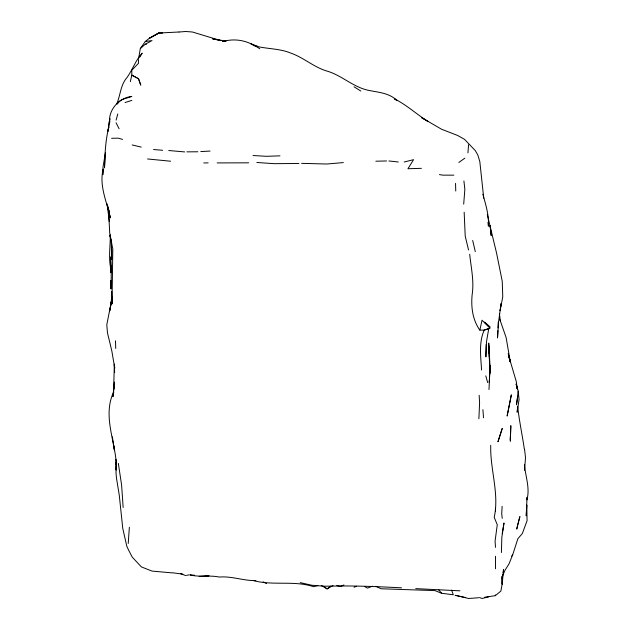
<?xml version="1.0" encoding="UTF-8"?>
<svg xmlns="http://www.w3.org/2000/svg" width="630" height="630" viewBox="0 0 630 630"><rect width="100%" height="100%" fill="white"/><g stroke="black" fill="none" stroke-linecap="round" stroke-linejoin="round"><path stroke-width="0.94" d="M109.77 122.48L109.77 118.59L108.053 131.032L108.848 126.898C105.486 140.285 104.856 154.122 104.517 167.879L105.407 152.838L103.021 167.013L102.855 174.691L103.155 169.068C98.981 186.015 106.911 201.773 110.36 217.909L107.494 205.451L109.108 212.294L108.959 210.042M111.605 291.359L111.337 304.022L111.794 297.478M111.715 249.669L111.605 259.607L111.415 243.038M109.573 122.188C108.478 109.384 119.275 97.855 131.812 96.382C126.961 98.579 119.913 98.524 117.401 104.044M114.4 384.52L113.605 390.868L114.337 364.077M111.022 288.957L111.085 281.137M486.187 344.539L485.872 356.942L486.478 341.736L488.754 328.679L489.872 328.143L489.959 326.805L484.667 322.087L485.691 323.733M498.251 322.017L498.015 327.899M488.99 389.584L489.707 373.905M478.887 418.745L479.595 402.783L479.147 395.262M489.29 381.63L489.266 382.237L490.069 367.14L490.03 365.652L489.943 373.48L488.738 343.066L490.069 367.14L489.809 371.968M497.881 330.655L497.527 337.995L498.574 321.836L501.086 303.518L500.11 310.724L502.764 296.706L502.228 281.193L496.55 253.016L487.305 214.602M116.353 464.389L115.999 472.728L116.471 478.068L119.275 495.243L122.755 528.357L126.803 546.249L128.937 550.793L132.308 557.203L141.404 566.929L152.011 571.087L172.218 572.89M128.229 543.43L129.363 527.223M468.562 144.75L467.94 152.877M502.118 506.307L501.724 513.852L502.228 518.364M111.801 297.069L110.927 304.566L109.746 310.873L111.605 300.313L106.801 324.733L107.478 332.892L111.825 350.957L114.739 368.196L114.361 364.794L114.589 372.44L114.471 364.92M112.116 296.691L112.802 249.047L109.722 233.092L108.399 207.845M116.393 463.263L116.062 470.059L115.967 459.309M501.409 552.557L501.842 537.256L504 522.947L502.228 533.72M116.44 462.963L116.282 464.783L116.093 462.294L116.416 464.712C115.046 440.465 102.54 415.579 113.668 391.876M517.395 409.319L517.128 412.225L519.073 399.444L518.191 391.159L516.198 383.914M114.384 382.064L112.935 396.727L113.762 392.002M463.696 204.159L464.853 189.276L463.908 180.952M517.34 397.979L516.498 404.806L517.797 396.278M517.584 396.034L518.191 391.159M113.896 388.395L114.384 384.568M178.92 32.004L158.752 33.036L149.397 38.257L145.278 41.493L140.317 48.565L138.679 58.306M109.77 118.59L108.053 131.032M508.638 564.504L505.04 570.205L502.401 576.253L502.709 574.536M495.495 547.391L495.078 541.123L497.267 524.782L494.227 517.301C499.448 493.416 489.959 469.319 490.746 445.3M495.495 511.615L495.495 508.284M503.008 572.82L503.606 569.378L502.157 584.097L500.85 591.113L495.282 595.681L484.549 597.256M508.961 563.992L512.702 554.754L517.868 538.729L522.333 533.531L527.074 520.711L526.79 504.992L526.223 515.844L527.026 497.353L526.932 499.881C530.192 487.99 525.42 476.524 524.499 464.79L524.538 470.161L525.507 457.593L524.569 449.277M479.855 330.136L482.021 320.19L489.872 328.143L484.218 330.12L479.855 330.136C472.508 319.835 470.933 306.889 472.153 294.58C474.24 281.137 471.059 267.648 469.689 254.276M518.033 523.27L516.742 529.09L519.908 516.576L518.269 522.435M130.323 81.679L131.812 75.135L131.812 70.229L138.545 63.228L138.545 59.527M116.109 120.125L117.81 113.951M495.282 595.681L495.495 594.948M495.495 556.243L495.495 568.788M116.763 103.84C120.519 95.138 120.417 85.018 126.992 77.537C132.654 69.662 135.513 60.315 142.199 53.203L139.915 56.968M511.631 556.093L512.702 554.754M140.317 48.565L145.278 44.218L152.011 40.58L145.278 41.493M401.546 587.822L400.814 587.798C377.464 586.593 353.981 585.538 330.624 586.16L327.12 588.932L321.229 585.412M458.837 162.469L464.853 158.169M333.01 585.451L327.12 588.932L323.56 586.191L311.74 585.238L300.179 582.624M158.752 33.036L149.397 38.257L158.752 33.036L162.619 33.075M343.956 584.971L340.594 586.396L336.743 585.577M372.582 586.168L367.526 588.105L365.006 586.829M354.06 587.239L356.588 586.286M488.754 328.679L484.218 330.12C478.642 342.515 480.824 356.785 481.556 370.007M125.079 102.54L131.812 100.406M317.859 585.585L313.653 586.703C294.352 580.309 273.546 585.798 253.89 580.734M404.169 162.012L413.563 159.658L407.941 168.738L421.407 168.328M488.754 596.838L482.021 598.5L479.493 597.508M186.527 575.403L189.055 574.836M255.922 580.584C243.716 580.939 231.714 575.938 219.366 577.064C209.554 574.946 199.615 577.427 189.921 574.914L194.418 575.206M343.366 162.587L326.812 164.013L301.636 163.351M179.007 32.02L185.692 31.5L192.41 31.996L220.846 40.619L212.625 38.855L226.099 41.108L222.532 41.596C236.14 37.753 248.299 40.848 259.773 48.786M205.23 575.977L208.932 575.702M199.159 576.411L208.782 575.71M200.781 151.586L210.089 151.058M478.642 597.752L468.555 598.476L455.766 595.405M298.951 163.477L274.137 163.674L256.827 162.485M279.98 155.854L266.506 156.303L253.039 155.539M375.842 161.209L386.584 160.965M217.153 162.918L248.677 162.823M111.605 138.285L118.338 138.167L122.551 139.403M203.742 162.949L208.152 162.887M186.858 151.854L197.867 151.775M323.56 586.191L330.624 586.16M453.86 175.148L442.827 175.156L439.433 174.597M415.705 588.617L459.947 590.83M145.278 44.218L146.38 44.289M170.62 161.225L147.593 158.965M168.738 150.515L184.653 151.924M153.555 149.523L162.635 150.279M388.875 160.965L398.302 161.981M375.945 586.333L381 588.766L434.881 590.594L441.614 593.255L453.316 594.783L451.529 590.074M172.809 572.812L182.818 574.127M253.039 45.384C265.387 49.156 278.72 48.116 290.658 53.038C303.518 57.472 313.787 67.174 326.836 71.032C341.436 75.191 352.603 86.641 367.526 90.121C377.756 92.397 389.033 92.634 396.971 100.532L394.467 98.847C406.649 104.934 416.651 114.29 428.03 121.488L421.572 117.621L441.551 129.229L457.656 135.481L464.483 139.317L475.288 150.586L477.808 154.956L479.816 161.571L483.738 198.19M455.08 595.287L465.562 597.524M132.15 144.947L141.23 147.089M250.386 43.627L257.67 46.321M180.637 573.67L185.692 575.592M263.143 581.852L266.506 583.569M354.06 86.814L360.793 91.027M438.606 589.759L441.614 593.255M116.046 122.74L119.094 128.764M499.905 319.693L506.118 337.523L510.269 361.738L508.961 356.753L516.301 381.591L517.261 388.812L516.175 384.253M111.605 243.007L109.951 235.14L111.093 242.251M468.555 249.976L465.216 236.14L464.16 212.208M485.777 375.882L487.667 382.567M475.288 251.63L472.681 240.455M482.879 194.237C485.746 204.703 489.093 215.177 488.392 226.194L487.943 222.414M508.182 353.611L510.269 361.738L508.756 355.808M516.261 384.528L517.261 388.812M109.344 221.634L107.045 203.781M113.652 445.339L114.432 450.3L112.353 436.81M517.671 406.413C519.191 420.698 522.246 434.739 524.302 448.906M111.124 270.231C108.218 258.552 110.36 246.716 110.305 234.935M118.338 463.381L121.606 485.037L123.157 507.473M499.417 313.575L500.299 320.835M111.156 269.427L110.722 265.797L111.242 270.357M111.171 269.356L110.596 256.93L110.998 272.711L111.25 265.498L111.14 288.886L110.904 280.437L111.069 288.312M489.061 353.627L488.754 346.004L489.455 358.21L489.219 355.454M482.919 409.673L483.509 417.792M111.605 291.241L112.164 303.849L111.982 296.612M115.487 340.814L115.739 348.445M455.545 183.362L455.75 191.024M510.505 433.377L510.316 441.047L510.505 433.377M510.835 425.793L510.355 439.456L510.835 425.793M111.439 249.637L111.368 242.707L111.439 249.637M511.316 394.963L507.158 415.894L511.316 394.963M502.189 428.581L497.983 441.701L502.189 428.581M138.49 78.679L131.812 75.135L138.545 78.758L140.766 85.145L138.49 78.679M490.408 227.359L490.045 225.658L491.203 235.596L490.408 227.359M502.165 584.167L501.984 576.497L502.157 584.097"/></g></svg>
